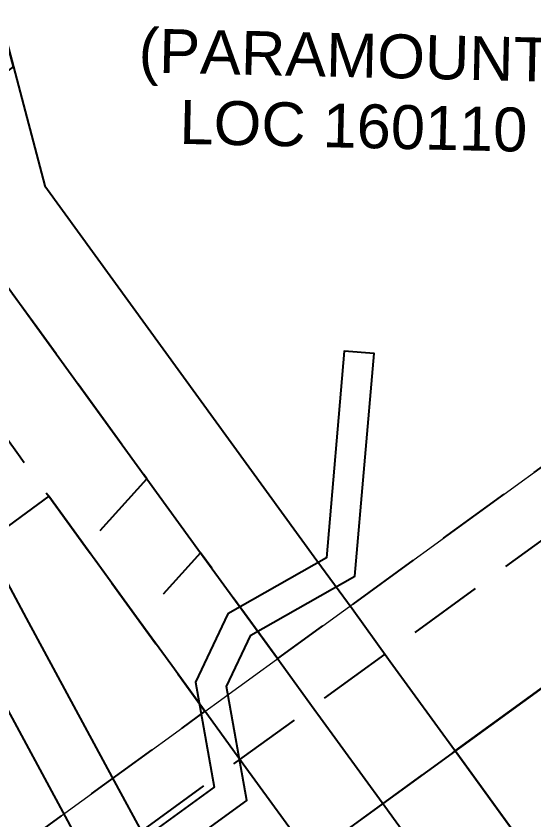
# Model space of a CAD drawing. Extents: x 390844 to 396105, y 6060704 to 6064255.
# Drawn here: x 395651.5 to 395738.2, y 6061214.7 to 6061349.3 of the extents above; entities that cross this region are included whole.
import ezdxf
from ezdxf.enums import TextEntityAlignment as Align

# ---------------------------------------------------------------- set-up
doc = ezdxf.new("R2010")
doc.units = 0
doc.header["$LTSCALE"] = 5
doc.linetypes.add('foc-ACCESSROAD', pattern=[3.75, 2.5, -1.25])
for name, color, linetype in [('F-AR', 190, 'foc-ACCESSROAD'), ('F-RW', 190, 'Continuous'), ('F-WS', 190, 'foc-ACCESSROAD'), ('P-PROPOSED', 10, 'Continuous')]:
    doc.layers.add(name, color=color, linetype=linetype)
doc.layers.add('F-AR-T', color=190, linetype='Continuous', lineweight=9)
doc.layers.add('F-RW-T', color=190, linetype='Continuous', lineweight=9)
doc.styles.add('A60', font='arial.ttf', dxfattribs={"height": 7.35})

msp = doc.modelspace()

# ---------------------------------------------------------------- linework, layer by layer
at = {"layer": 'F-AR', "flags": 128}
for points in [[(396100.43, 6061546.97), (395999.29, 6061414.42), (395811.39, 6061289), (395568.87, 6061112.82), (395137.02, 6061489.46), (393841.81, 6062618.3), (393595.12, 6062847.38), (393074.84, 6063328.95), (392566.32, 6063799.4), (392374.28, 6063977.52), (391668.15, 6063990.47), (391668.68, 6064010.45), (392382.27, 6063997.37), (392566.97, 6063826.39), (392573.73, 6064110.36)], [(392593.71, 6064109.75), (392586.52, 6063807.95), (393088.42, 6063343.62), (393608.72, 6062862.04), (393779.9, 6062703.08), (393782.59, 6062705.97), (393799.16, 6062694.43), (393794.56, 6062689.47), (393855.19, 6062633.17), (395150.16, 6061504.53), (395570.01, 6061138.36), (395800.02, 6061305.45), (395985.4, 6061429.19), (396089.75, 6061565.89), (396102.53, 6061582.63)]]:
    msp.add_lwpolyline(points, dxfattribs=at)
msp.add_lwpolyline([(395695.25, 6061241.69), (395689.7, 6061249.32), (395682.37, 6061259.4), (395672.09, 6061248.01), (395663.09, 6061260.42), (395673.37, 6061271.81), (395654.95, 6061297.18), (395642.56, 6061314.25), (395638.08, 6061331.16), (395651.03, 6061340.77), (395647.37, 6061354.57), (395651.71, 6061357.73), (395639.19, 6061404.74), (395700.65, 6061448.41), (395733.17, 6061401.78), (395766.39, 6061359.04), (395784.15, 6061336.18), (395793.76, 6061325.3), (395799.3, 6061316.99), (395794.3, 6061313.65)], close=True, dxfattribs=at)
at = {"layer": 'F-RW', "flags": 128}
for points in [[(396100.43, 6061546.97), (395999.29, 6061414.42), (395811.39, 6061289), (395568.87, 6061112.82), (395137.02, 6061489.46), (394711.15, 6061860.63), (393841.81, 6062618.3), (393595.12, 6062847.38), (393074.84, 6063328.95), (392653.87, 6063718.41), (392566.32, 6063799.4), (392573.73, 6064110.36)], [(395529.93, 6062486.27), (395527.24, 6062385.03), (395513.7, 6061875.76), (395592.83, 6061578.73), (395633.17, 6061427.32), (395638.62, 6061406.83), (395639.18, 6061404.75), (395651.71, 6061357.73), (395647.37, 6061354.57), (395651.03, 6061340.77), (395656.29, 6061320.87), (395701.84, 6061258.14), (395707.73, 6061250.06), (395713.82, 6061241.6), (395714.12, 6061241.18), (395725.32, 6061225.78), (395746.68, 6061196.27), (395667.05, 6061138.43), (395672.88, 6061123.48), (395745, 6060938.68), (395756.01, 6060909.11), (395808.34, 6060768.57), (395809.11, 6060766.51), (395831.96, 6060705.15)], [(395493.63, 6061873.39), (395571.99, 6061579.27), (395619.18, 6061402.18), (395619.98, 6061399.17), (395624.68, 6061381.54), (395625.94, 6061376.79), (395628.86, 6061365.84), (395634.38, 6061345.15), (395638.08, 6061331.16), (395642.56, 6061314.25), (395654.95, 6061297.18), (395673.37, 6061271.81), (395682.37, 6061259.4), (395689.7, 6061249.32), (395695.58, 6061241.23), (395701.66, 6061232.82), (395701.98, 6061232.38), (395713.18, 6061216.97), (395725.76, 6061199.61), (395585.68, 6061097.85), (395578.26, 6061090.04), (395571.38, 6061082.78), (395552.73, 6061063.13)], [(395701.02, 6061208.16), (395689.49, 6061224.03), (395683.4, 6061232.43), (395677.53, 6061240.51), (395672.09, 6061248.01), (395663.09, 6061260.42), (395656.95, 6061268.87), (395646.34, 6061261.14), (395644.79, 6061260.02), (395638.18, 6061255.22), (395591.31, 6061221.17), (395588.54, 6061219.15), (395579.72, 6061231.29), (395582.5, 6061233.31), (395630.99, 6061268.54), (395635.98, 6061272.16), (395639.15, 6061274.47), (395648.14, 6061281.01), (395642.78, 6061288.4), (395630.32, 6061305.57), (395628.77, 6061307.71), (395621.32, 6061335.67), (395615.8, 6061356.37)], [(395767.57, 6061192.92), (395669.75, 6061121.86), (395659.41, 6061116.75), (395652.4, 6061113.29), (395651.45, 6061112.82), (395645.91, 6061110.09), (395633.27, 6061103.85), (395629.64, 6061102.06), (395592.8, 6061083.87), (395590.11, 6061081.04), (395472, 6061184.05), (395478.56, 6061191.59), (395586.4, 6061097.54), (395620.7, 6061114.41), (395624.3, 6061116.19), (395640.43, 6061124.14), (395642.5, 6061125.15), (395643.46, 6061125.63), (395653.93, 6061130.79), (395662.01, 6061134.77), (395746.68, 6061196.27), (395724.99, 6061226.23), (395811.39, 6061289)], [(395664.67, 6061206.1), (395659.74, 6061215.25), (395638.18, 6061255.22), (395630.99, 6061268.54), (395582.5, 6061233.31), (395579.72, 6061231.29), (395570.91, 6061243.42), (395573.69, 6061245.44), (395627.17, 6061284.29), (395631.97, 6061287.78), (395639.15, 6061274.47), (395646.34, 6061261.14), (395653.18, 6061248.46), (395667.9, 6061221.18), (395672.84, 6061212.01)]]:
    msp.add_lwpolyline(points, dxfattribs=at)
at = {"layer": 'F-RW-T', "flags": 128}
for points in [[(392603.7, 6064109.45), (392596.63, 6063812.28), (392674.24, 6063740.42), (393095.21, 6063350.96), (393615.51, 6062869.37), (393861.87, 6062640.6), (394730.85, 6061883.24), (395156.73, 6061512.06), (395570.58, 6061151.13), (395794.3, 6061313.65), (395978.48, 6061436.58), (396077.39, 6061566.21), (396103.58, 6061600.53)], [(395730.99, 6060933.34), (395659.41, 6061116.75), (395653.93, 6061130.79), (395650.44, 6061139.74), (395650.16, 6061140.32), (395648.88, 6061143.76), (395725.76, 6061199.61), (395713.18, 6061216.97), (395701.98, 6061232.38), (395701.66, 6061232.82), (395695.58, 6061241.23), (395689.7, 6061249.32), (395682.37, 6061259.4), (395673.37, 6061271.81), (395654.95, 6061297.18), (395642.56, 6061314.25), (395638.08, 6061331.16), (395634.38, 6061345.15), (395621.32, 6061335.67), (395612.91, 6061329.56), (395564.21, 6061294.2), (395552.46, 6061310.37), (395607.44, 6061350.3)]]:
    msp.add_lwpolyline(points, dxfattribs=at)
at = {"layer": 'F-WS', "flags": 128}
msp.add_lwpolyline([(395648.52, 6061195.39), (395632.33, 6061183.64), (395626.46, 6061191.73), (395617.45, 6061185.18), (395605.31, 6061176.36), (395589.14, 6061164.61), (395586.01, 6061162.34), (395515.81, 6061259.06), (395518.92, 6061261.32), (395535.1, 6061273.07), (395536.1, 6061273.79), (395540.01, 6061276.64), (395547.24, 6061281.88), (395564.21, 6061294.2), (395612.91, 6061329.56), (395628.77, 6061307.71), (395630.32, 6061305.57), (395642.78, 6061288.4), (395648.14, 6061281.01), (395651.59, 6061276.27), (395656.95, 6061268.87), (395663.09, 6061260.42), (395672.09, 6061248.01), (395677.53, 6061240.51), (395683.09, 6061232.86), (395642.64, 6061203.48), (395648.52, 6061195.39)], close=True, dxfattribs=at)
at = {"layer": 'P-PROPOSED', "flags": 128}
msp.add_lwpolyline([(395107.59, 6061553.26), (395228.18, 6061449.41), (395565.48, 6061150.39), (395572.41, 6061145.79), (395583.77, 6061146.11), (395604.9, 6061156.03), (395690.1, 6061217.94), (395686.71, 6061237.03), (395690.79, 6061245.62), (395708.17, 6061255.49), (395711.4, 6061292.75), (395706.42, 6061293.18), (395703.42, 6061258.54), (395686.95, 6061249.19), (395681.51, 6061237.73), (395684.63, 6061220.15), (395602.34, 6061160.35), (395582.59, 6061151.07), (395573.85, 6061150.83), (395568.54, 6061154.36), (395231.47, 6061453.18), (395110.83, 6061557.07)], dxfattribs=at)

# ---------------------------------------------------------------- texts
at = {"layer": 'F-AR-T', "style": 'A60'}
for s, p in [('(PARAMOUNT)', (395708.15, 6061339.03)), ('LOC 160110', (395707.87, 6061327.22))]:
    msp.add_text(s, height=7.35, rotation=358.6797, dxfattribs=at).set_placement(p, align=Align.CENTER)

doc.saveas('drawing.dxf')
